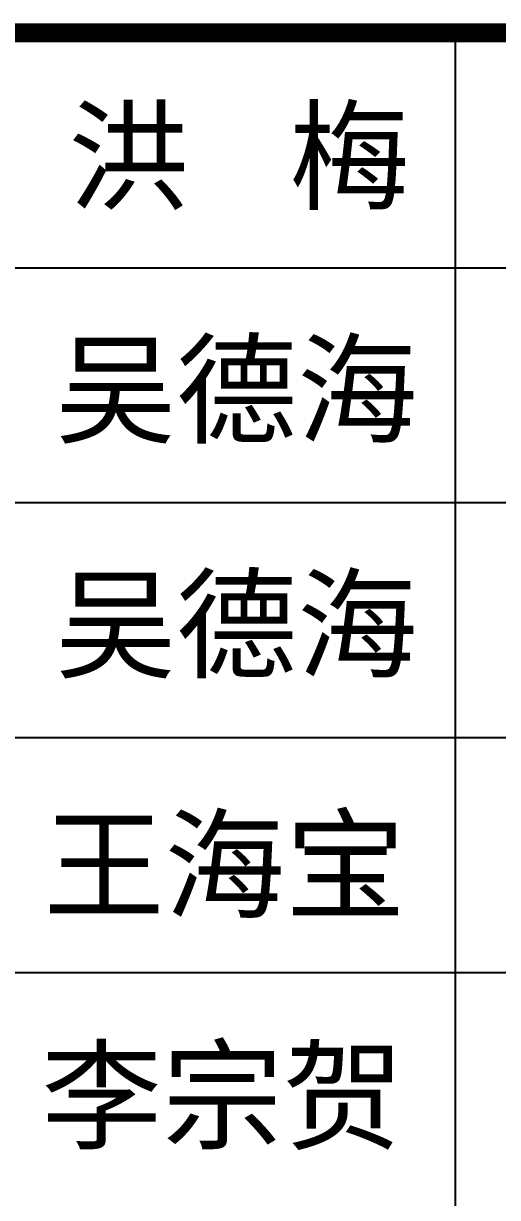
# Model space of a CAD drawing. Extents: x 14207793 to 14719554, y -1675802 to -1228715.
# Drawn here: x 14576216 to 14577715, y -1575631 to -1571921 of the extents above; entities that cross this region are included whole.
import ezdxf

# ---------------------------------------------------------------- set-up
doc = ezdxf.new("R2010")
doc.units = 0
doc.header["$LTSCALE"] = 500
doc.header["$MEASUREMENT"] = 0
doc.layers.get('0').update_dxf_attribs({"linetype": 'CONTINUOUS'})
doc.layers.add('PUB_TITLE', color=4, linetype='CONTINUOUS')
doc.styles.add('GHF', font='TIMES.TTF')

msp = doc.modelspace()

# ---------------------------------------------------------------- linework, layer by layer
at = {"layer": 'PUB_TITLE'}
for p, q in [((14577581.12, -1571933.35, -1000), (14577581.12, -1577873.88, -1000)), ((14574242.5, -1572692.6), (14579242.5, -1572692.6, -1000)), ((14574242.5, -1573434.95), (14579242.5, -1573434.95, -1000)), ((14574242.5, -1574177.3), (14579242.5, -1574177.3, -1000)), ((14574242.5, -1574919.65), (14579242.5, -1574919.65, -1000))]:
    msp.add_line(p, q, dxfattribs=at)
at = {"layer": 'PUB_TITLE', "const_width": 59.39}
msp.add_lwpolyline([(14574242.5, -1571950.25), (14579242.5, -1571950.25), (14579242.5, -1577889.05), (14574242.5, -1577889.05)], close=True, dxfattribs=at)

# ---------------------------------------------------------------- texts
at = {"color": 2, "style": 'GHF'}
for s, p in [('洪   梅', (14576357.5, -1572480)), ('吴德海', (14576317.5, -1573217.65)), ('吴德海', (14576317.5, -1573960)), ('王海宝', (14576280, -1574720)), ('李宗贺', (14576272.5, -1575450))]:
    msp.add_text(s, height=280, dxfattribs=at).set_placement(p)

doc.saveas('drawing.dxf')
